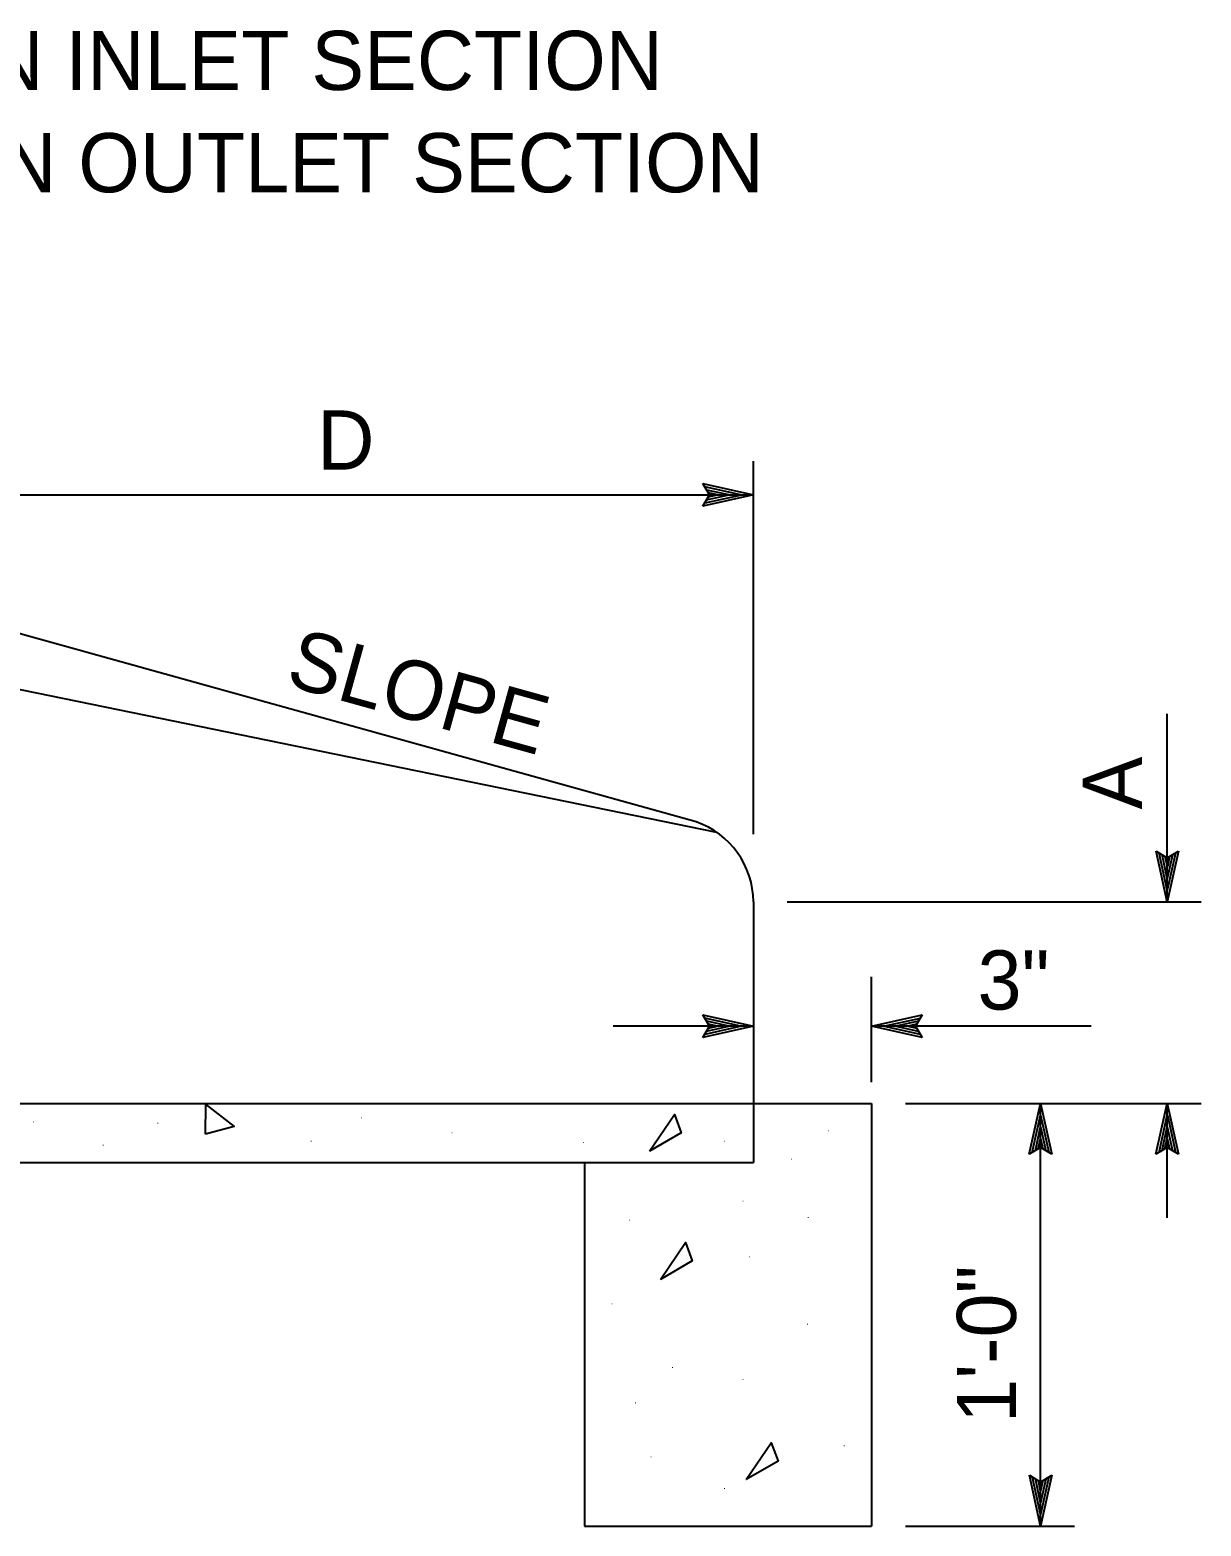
# Model space of a CAD drawing. Extents: x -894 to 866, y -472 to 714.
# Drawn here: x 171.4 to 310, y -73.5 to 103.5 of the extents above; entities that cross this region are included whole.
import ezdxf

# ---------------------------------------------------------------- set-up
doc = ezdxf.new("R2010")
doc.units = 0
for name, color, linetype in [('56 Stage 3 Anno', 7, 'Continuous'), ('57 Undefined', 7, 'Continuous'), ('59 Sndwall Anno', 7, 'Continuous'), ('60 Nongeo Data', 7, 'Continuous')]:
    doc.layers.add(name, color=color, linetype=linetype)

msp = doc.modelspace()

# ---------------------------------------------------------------- linework, layer by layer
at = {"layer": '56 Stage 3 Anno'}
for p, q in [((257.02, 8.38), (257.02, 52.53)), ((251.82, 48.53), (251.02, 49.87)), ((251.02, 49.87), (251.02, 49.87)), ((251.02, 49.87), (257.02, 48.53)), ((165.02, 48.53), (257.02, 48.53)), ((257.02, 48.53), (251.02, 47.2)), ((251.02, 47.2), (251.82, 48.53)), ((251.24, 49.51), (255.64, 48.53)), ((255.63, 48.52), (251.26, 47.55)), ((254.26, 48.53), (251.43, 47.9)), ((251.47, 49.15), (254.26, 48.53)), ((251.65, 48.8), (252.88, 48.53)), ((252.88, 48.53), (251.67, 48.26)), ((257.02, 48.53), (257.02, 48.53)), ((251.02, 47.2), (251.02, 47.2)), ((306.02, 0.38), (306.02, 22.61)), ((306.02, 0.38), (304.69, 6.38)), ((304.69, 6.38), (304.69, 6.38)), ((304.69, 6.38), (306.02, 5.58)), ((306.02, 1.77), (305.05, 6.14)), ((306.02, 3.14), (305.4, 5.97)), ((306.03, 4.52), (305.76, 5.73)), ((306.02, 5.58), (307.36, 6.38)), ((307.36, 6.38), (306.02, 0.38)), ((307.01, 6.16), (306.02, 1.76)), ((306.65, 5.93), (306.02, 3.14)), ((306.3, 5.75), (306.03, 4.52)), ((307.36, 6.38), (307.36, 6.38)), ((261.02, 0.38), (310.02, 0.38)), ((306.02, 0.38), (306.02, 0.38)), ((271.02, -20.97), (271.02, -8.47)), ((251.82, -14.33), (251.02, -12.99)), ((251.02, -12.99), (251.02, -12.99)), ((251.02, -12.99), (257.02, -14.33)), ((251.24, -13.34), (255.64, -14.33)), ((251.47, -13.7), (254.26, -14.32)), ((251.65, -14.05), (252.88, -14.32)), ((271.02, -14.33), (277.02, -13)), ((272.41, -14.32), (276.79, -13.36)), ((273.78, -14.33), (276.61, -13.7)), ((275.17, -14.33), (276.37, -14.06)), ((277.02, -13), (276.22, -14.33)), ((277.02, -13), (277.02, -13)), ((257.02, -14.33), (240.41, -14.33)), ((257.02, -14.33), (251.02, -15.66)), ((251.02, -15.66), (251.82, -14.33)), ((251.02, -15.66), (251.02, -15.66)), ((255.63, -14.33), (251.26, -15.3)), ((254.26, -14.32), (251.43, -14.95)), ((252.88, -14.32), (251.67, -14.59)), ((257.02, -14.33), (257.02, -14.33)), ((297.02, -14.33), (271.02, -14.33)), ((277.02, -15.67), (271.02, -14.33)), ((271.02, -14.33), (271.02, -14.33)), ((276.81, -15.31), (272.4, -14.33)), ((276.57, -14.95), (273.78, -14.33)), ((276.4, -14.6), (275.17, -14.33)), ((276.22, -14.33), (277.02, -15.67)), ((277.02, -15.67), (277.02, -15.67)), ((275.02, -23.47), (310.02, -23.47)), ((289.68, -29.47), (291.02, -23.47)), ((291.02, -73.47), (291.02, -23.47)), ((291.02, -23.47), (291.02, -23.47)), ((291.02, -23.47), (292.35, -29.47)), ((304.68, -29.47), (306.02, -23.47)), ((306.02, -37.02), (306.02, -23.47)), ((306.02, -23.47), (306.02, -23.47)), ((306.02, -23.47), (307.35, -29.47)), ((290.04, -29.26), (291.02, -24.85)), ((290.4, -29.02), (291.02, -26.24)), ((291.02, -26.24), (291.65, -29.06)), ((291.03, -24.87), (291.99, -29.24)), ((305.04, -29.26), (306.02, -24.85)), ((305.4, -29.02), (306.02, -26.24)), ((306.02, -26.24), (306.65, -29.06)), ((306.03, -24.87), (306.99, -29.24)), ((290.74, -28.85), (291.02, -27.62)), ((291.02, -27.62), (291.29, -28.83)), ((305.74, -28.85), (306.02, -27.62)), ((306.02, -27.62), (306.29, -28.83)), ((291.02, -28.67), (289.68, -29.47)), ((289.68, -29.47), (289.68, -29.47)), ((292.35, -29.47), (291.02, -28.67)), ((292.35, -29.47), (292.35, -29.47)), ((306.02, -28.67), (304.68, -29.47)), ((304.68, -29.47), (304.68, -29.47)), ((307.35, -29.47), (306.02, -28.67)), ((307.35, -29.47), (307.35, -29.47)), ((291.02, -73.47), (289.69, -67.47)), ((289.69, -67.47), (289.69, -67.47)), ((289.69, -67.47), (291.02, -68.27)), ((291.02, -72.08), (290.05, -67.71)), ((291.02, -70.71), (290.4, -67.89)), ((291.03, -69.33), (290.76, -68.12)), ((291.02, -68.27), (292.36, -67.47)), ((292.36, -67.47), (291.02, -73.47)), ((292.01, -67.69), (291.02, -72.09)), ((291.65, -67.92), (291.02, -70.71)), ((291.3, -68.1), (291.03, -69.33)), ((292.36, -67.47), (292.36, -67.47)), ((275.02, -73.47), (295.02, -73.47)), ((291.02, -73.47), (291.02, -73.47))]:
    msp.add_line(p, q, dxfattribs=at)
at = {"layer": '59 Sndwall Anno'}
for points in [[(192.17, -27.1), (192.2, -23.59), (195.55, -26.18)], [(244.71, -29.12), (247.68, -24.76), (248.47, -26.94)], [(246.02, -44.29), (248.98, -39.93), (249.78, -42.11)], [(256.18, -67.97), (259.14, -63.61), (259.94, -65.79)]]:
    msp.add_lwpolyline(points, close=True, dxfattribs=at)
at = {"layer": '60 Nongeo Data'}
for p, q in [((250.26, 9.84), (165.02, 33.53)), ((252.71, 8.6), (165.02, 26.53)), ((257.02, 0.38), (257.02, -30.47)), ((72.02, -23.47), (271.02, -23.47)), ((271.02, -23.47), (271.02, -73.47)), ((65.02, -30.47), (257.02, -30.47)), ((237.02, -30.47), (237.02, -73.47)), ((237.02, -73.47), (271.02, -73.47))]:
    msp.add_line(p, q, dxfattribs=at)
msp.add_arc((247.02, 0.38), 10, 0, 71.1139, dxfattribs=at)

# ---------------------------------------------------------------- texts
at = {"layer": '57 Undefined'}
for s, p in [('TONGUE END ON INLET SECTION', (93.92, 96.44)), ('GROOVE END ON OUTLET SECTION', (94.41, 84.34)), ('D', (205.4, 51.53)), ('3"', (283.56, -12.36))]:
    msp.add_text(s, height=7, dxfattribs=at).set_placement(p)
for s, rotation, p in [('SLOPE', 344.47, (201.45, 26.08)), ('A', 90, (303.02, 11.32)), ('1\'-0"', 90, (288.11, -61.27))]:
    msp.add_text(s, height=7, rotation=rotation, dxfattribs=at).set_placement(p)
at = {"layer": '59 Sndwall Anno'}
for p in [(171.63, -25.71), (186.38, -25.87), (210.51, -25.22), (204.52, -27.98), (221.2, -27), (236.75, -28.14), (253.44, -27.98), (265.78, -26.76), (179.9, -28.46), (261.41, -30.14), (255.65, -35.11), (263.36, -37.01), (242.22, -37.35), (256.44, -41.67), (240.14, -47.23), (263.29, -49.64), (247.3, -54.78), (255.65, -56.18), (242.92, -58.96), (244.76, -65.36), (267.62, -64.05), (253.46, -69.09)]:
    msp.add_text('.', height=0.8, dxfattribs=at).set_placement(p)

doc.saveas('drawing.dxf')
